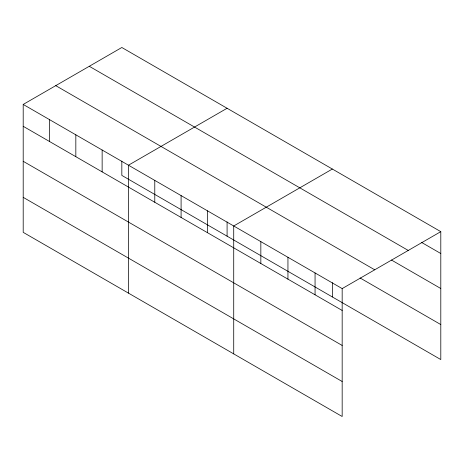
<?xml version="1.0" encoding="UTF-8"?>
<svg xmlns="http://www.w3.org/2000/svg" width="464" height="464" viewBox="0 0 464 464"><rect width="100%" height="100%" fill="white"/><g stroke="black" fill="none" stroke-linecap="round" stroke-linejoin="round"><path stroke-width="0.7" d="M23.2 104.435L342.171 288.596L342.171 416.504L23.2 232.348L23.2 104.435L121.829 47.496L440.8 231.652L440.8 359.565L121.829 175.404L121.829 161.124M227.087 108.269L128.458 165.207L128.458 293.12M332.352 169.041L233.723 225.98L233.723 353.893M342.171 288.596L440.8 231.652M421.701 242.492L440.8 253.518M89.279 66.288L408.25 250.444M391.506 260.055L440.8 288.515M55.75 85.649L374.721 269.804M360.076 277.965L440.8 324.568M23.2 126.301L342.171 310.457M23.2 161.298L342.171 345.454M23.2 197.351L342.171 381.507M332.352 282.663L332.352 296.948M315.062 272.942L315.062 294.808M287.947 257.288L287.947 279.154M260.838 241.634L260.838 263.5M227.087 221.891L227.087 236.176M207.408 210.789L207.408 232.655M181.093 195.593L181.093 217.459M154.779 180.403L154.779 202.269M102.144 150.017L102.144 171.883M75.829 134.821L75.829 156.687M49.515 119.631L49.515 141.497"/></g></svg>
